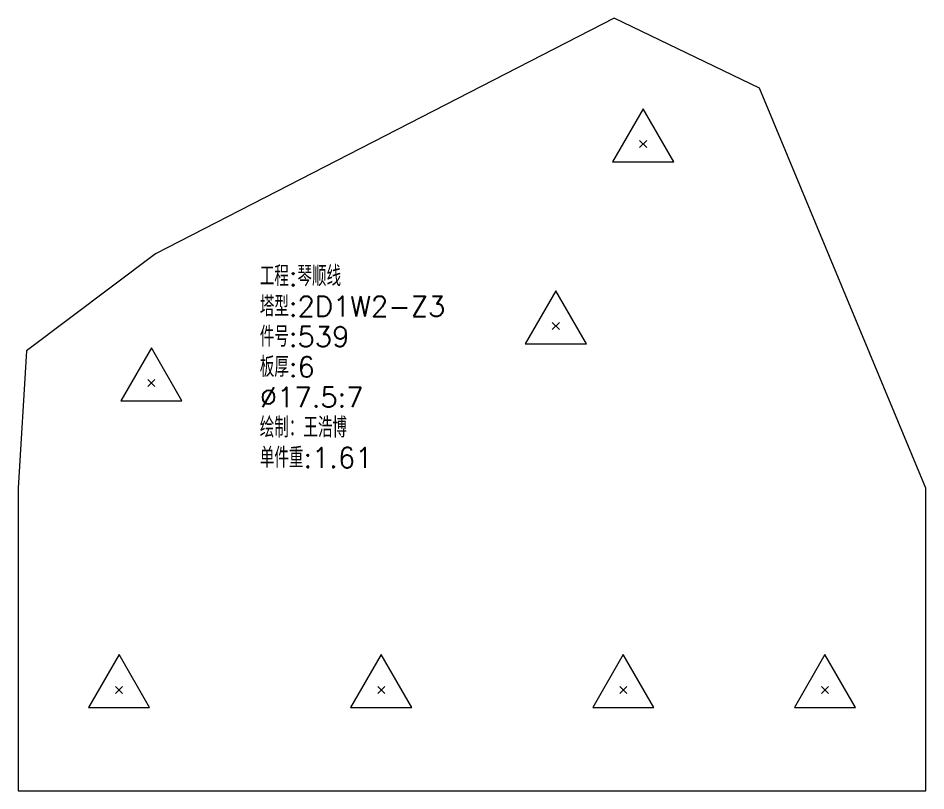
# Model space of a CAD drawing. Extents: x -580 to 8755, y 0 to 14723.
# Drawn here: x 6706.8 to 6931.8, y 7821.3 to 8012.7 of the extents above; entities that cross this region are included whole.
import ezdxf
from ezdxf.enums import TextEntityAlignment as Align

# ---------------------------------------------------------------- set-up
doc = ezdxf.new("R2010")
doc.units = 0
doc.header["$MEASUREMENT"] = 0
doc.layers.add('1', color=7, linetype='CONTINUOUS', lineweight=25)
doc.styles.get("Standard").update_dxf_attribs({"font": 'simplex.shx', "width": 0.7, "height": 3, "bigfont": 'gbhzfs.shx'})

msp = doc.modelspace()

# ---------------------------------------------------------------- linework, layer by layer
at = {"layer": '1', "color": 7, "linetype": 'Continuous', "lineweight": 18}
for p, q in [((6854.49791, 8012.72689), (6740.81448, 7954.33184)), ((6890.55445, 7995.40852), (6854.49791, 8012.72689)), ((6931.7677, 7896.32033), (6890.55445, 7995.40852)), ((6740.81448, 7954.33184), (6708.80409, 7930.34572)), ((6708.80409, 7930.34572), (6706.7677, 7896.32033)), ((6706.7677, 7896.32033), (6706.7677, 7821.32033)), ((6931.7677, 7821.32033), (6931.7677, 7896.32033)), ((6706.7677, 7821.32033), (6931.7677, 7821.32033))]:
    msp.add_line(p, q, dxfattribs=at)
at = {"layer": '1', "color": 7, "linetype": 'Continuous', "lineweight": 13}
for p, q in [((6861.7022, 7990.28237), (6854.1247, 7977.15737)), ((6869.2797, 7977.15737), (6861.7022, 7990.28237)), ((6860.8272, 7980.65737), (6862.5772, 7982.40737)), ((6862.5772, 7980.65737), (6860.8272, 7982.40737)), ((6854.1247, 7977.15737), (6869.2797, 7977.15737)), ((6840.05425, 7945.21169), (6832.47675, 7932.08669)), ((6847.63175, 7932.08669), (6840.05425, 7945.21169)), ((6839.17925, 7935.58669), (6840.92925, 7937.33669)), ((6840.92925, 7935.58669), (6839.17925, 7937.33669)), ((6832.47675, 7932.08669), (6847.63175, 7932.08669)), ((6739.80062, 7931.08233), (6732.22312, 7917.95733)), ((6747.37812, 7917.95733), (6739.80062, 7931.08233)), ((6738.92562, 7921.45733), (6740.67562, 7923.20733)), ((6740.67562, 7921.45733), (6738.92562, 7923.20733)), ((6732.22312, 7917.95733), (6747.37812, 7917.95733)), ((6731.7677, 7855.07033), (6724.1902, 7841.94533)), ((6739.3452, 7841.94533), (6731.7677, 7855.07033)), ((6796.7677, 7855.07033), (6789.1902, 7841.94533)), ((6804.3452, 7841.94533), (6796.7677, 7855.07033)), ((6856.7677, 7855.07033), (6849.1902, 7841.94533)), ((6864.3452, 7841.94533), (6856.7677, 7855.07033)), ((6906.7677, 7855.07033), (6899.1902, 7841.94533)), ((6914.3452, 7841.94533), (6906.7677, 7855.07033)), ((6730.8927, 7845.44533), (6732.6427, 7847.19533)), ((6732.6427, 7845.44533), (6730.8927, 7847.19533)), ((6795.8927, 7845.44533), (6797.6427, 7847.19533)), ((6797.6427, 7845.44533), (6795.8927, 7847.19533)), ((6855.8927, 7845.44533), (6857.6427, 7847.19533)), ((6857.6427, 7845.44533), (6855.8927, 7847.19533)), ((6905.8927, 7845.44533), (6907.6427, 7847.19533)), ((6907.6427, 7845.44533), (6905.8927, 7847.19533)), ((6724.1902, 7841.94533), (6739.3452, 7841.94533)), ((6789.1902, 7841.94533), (6804.3452, 7841.94533)), ((6849.1902, 7841.94533), (6864.3452, 7841.94533)), ((6899.1902, 7841.94533), (6914.3452, 7841.94533))]:
    msp.add_line(p, q, dxfattribs=at)

# ---------------------------------------------------------------- texts
at = {"layer": '1', "color": 7, "linetype": 'Continuous', "lineweight": 18}
for s, p in [('工程:琴顺线', (6766.67196, 7944.8394)), ('塔型:2D1W2-Z3', (6766.67196, 7937.3394)), ('件号:539', (6766.67196, 7929.8394)), ('板厚:6', (6766.67196, 7922.3394)), ('%%c17.5:7', (6766.67196, 7914.8394)), ('绘制：王浩博', (6766.67196, 7907.3394)), ('单件重:1.61', (6766.67196, 7899.8394))]:
    msp.add_text(s, height=5, dxfattribs=at).set_placement(p, align=Align.BOTTOM_LEFT)

doc.saveas('drawing.dxf')
